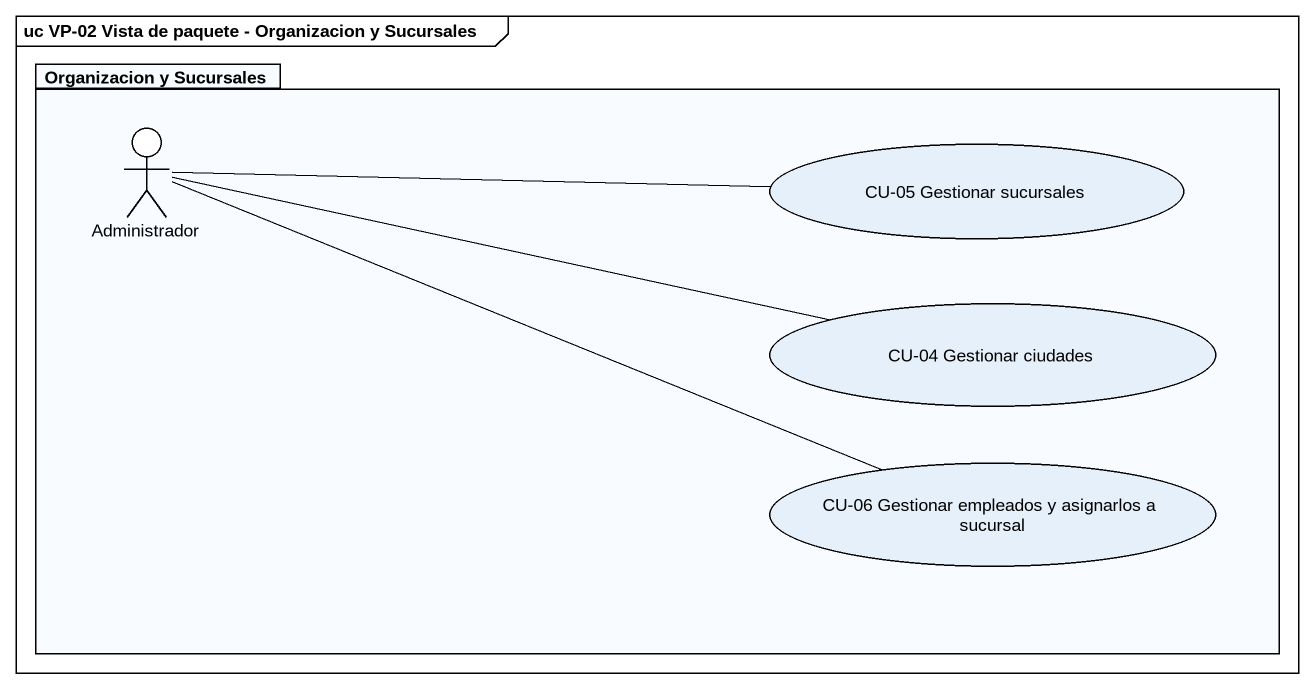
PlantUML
@startuml
mainframe uc VP-02 Vista de paquete - Organizacion y Sucursales
package "Organizacion y Sucursales" as Organizacion_y_Sucursales {
  actor Administrador
  usecase "CU-05 Gestionar sucursales" as CU_05_Gestionar_sucursales
  usecase "CU-04 Gestionar ciudades" as CU_04_Gestionar_ciudades
  usecase "CU-06 Gestionar empleados y asignarlos a sucursal" as CU_06_Gestionar_empleados_y
}
Administrador -right- CU_05_Gestionar_sucursales
Administrador -right- CU_04_Gestionar_ciudades
Administrador -right- CU_06_Gestionar_empleados_y
@enduml
